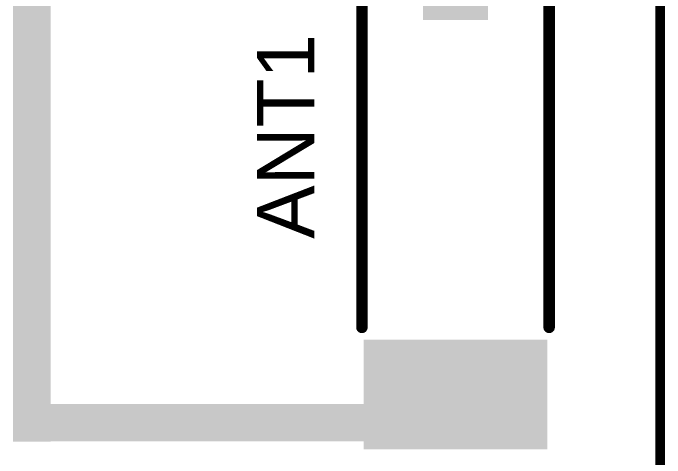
# Model space of a CAD drawing. Header units: inches. Extents: x -12 to 5357, y -8 to 5291.
# Drawn here: x 37.4 to 46.06, y 14.39 to 20.3 of the extents above; entities that cross this region are included whole.
import ezdxf

# ---------------------------------------------------------------- set-up
doc = ezdxf.new("R2010")
doc.units = ezdxf.units.IN
for name, color, linetype in [('Board Outline', 216, 'Continuous'), ('Multi-Layer', 9, 'Continuous'), ('Top Layer', 1, 'Continuous'), ('Top Overlay', 2, 'Continuous'), ('Top Paste', 8, 'Continuous'), ('Top Solder', 216, 'Continuous')]:
    doc.layers.add(name, color=color, linetype=linetype)
doc.styles.add('Arial', font='', dxfattribs={"height": 0.2})
doc.styles.get('Arial').set_extended_font_data('Arial')

# ---------------------------------------------------------------- blocks, each defined once
blk = doc.blocks.new('0915AT43A0026001E_14')
at = {"layer": 'Top Layer'}
for points in [[(-4.0032, 1.1176), (-2.7532, 1.1176), (-2.7532, -1.1176), (-4.0032, -1.1176)], [(2.7532, 1.1176), (4.0032, 1.1176), (4.0032, -1.1176), (2.7532, -1.1176)], [(3.5025, -5.8826), (4.0025, -5.8826), (4.0025, -0.0002), (3.5025, -0.0002)], [(-2.9974, -5.882), (-2.4974, -5.882), (-2.4974, -3.382), (-2.9974, -3.382)], [(-2.9969, -5.8822), (4.0031, -5.8822), (4.0031, -5.3822), (-2.9969, -5.3822)]]:
    blk.add_hatch(color=1, dxfattribs=at).paths.add_polyline_path(points)
at = {"layer": 'Top Overlay'}
blk.add_hatch(color=2, dxfattribs=at).paths.add_polyline_path([(-2.3875, -0.4317), (-1.6001, -0.4317), (-1.6001, 0.4319), (-2.3875, 0.4319)])
at = {"layer": 'Top Paste'}
for points in [[(-4.0032, 1.1176), (-2.7532, 1.1176), (-2.7532, -1.1176), (-4.0032, -1.1176)], [(2.7532, 1.1176), (4.0032, 1.1176), (4.0032, -1.1176), (2.7532, -1.1176)]]:
    blk.add_hatch(color=8, dxfattribs=at).paths.add_polyline_path(points)
at = {"layer": 'Top Solder'}
for points in [[(-4.1048, 1.2192), (-2.6516, 1.2192), (-2.6516, -1.2192), (-4.1048, -1.2192)], [(2.6516, 1.2192), (4.1048, 1.2192), (4.1048, -1.2192), (2.6516, -1.2192)]]:
    blk.add_hatch(color=216, dxfattribs=at).paths.add_polyline_path(points)
at = {"layer": 'Top Overlay', "const_width": 0.1524}
for points in [[(2.4864, 1.2446), (-2.4865, 1.2446)], [(2.4864, -1.2446), (-2.4865, -1.2446)]]:
    blk.add_lwpolyline(points, dxfattribs=at)
at = {"layer": 'Top Overlay', "const_width": 0.0762}
for points in [[(-2.5246, 1.2446, 1), (-2.4484, 1.2446, 1)], [(2.4483, 1.2446, 1), (2.5245, 1.2446, 1)], [(-2.5246, -1.2446, 1), (-2.4484, -1.2446, 1)], [(2.4483, -1.2446, 1), (2.5245, -1.2446, 1)]]:
    blk.add_lwpolyline(points, format="xyb", close=True, dxfattribs=at)

msp = doc.modelspace()

# ---------------------------------------------------------------- linework, layer by layer
at = {"layer": 'Board Outline', "const_width": 0.127}
msp.add_lwpolyline([(46.0001, -1.4599), (46.0001, 55.438)], dxfattribs=at)
at = {"layer": 'Multi-Layer'}
msp.add_line((46.0001, 23.3565), (46.0001, 13.8565), dxfattribs=at)

# ---------------------------------------------------------------- block references
at = {"rotation": 270}
msp.add_blockref('0915AT43A0026001E_14', (43.2795, 18.6065), dxfattribs=at)

# ---------------------------------------------------------------- texts
at = {"layer": 'Top Overlay', "style": 'Arial'}
msp.add_text('ANT1', height=0.762, rotation=90, dxfattribs=at).set_placement((41.4019, 17.2978))

doc.saveas('drawing.dxf')
